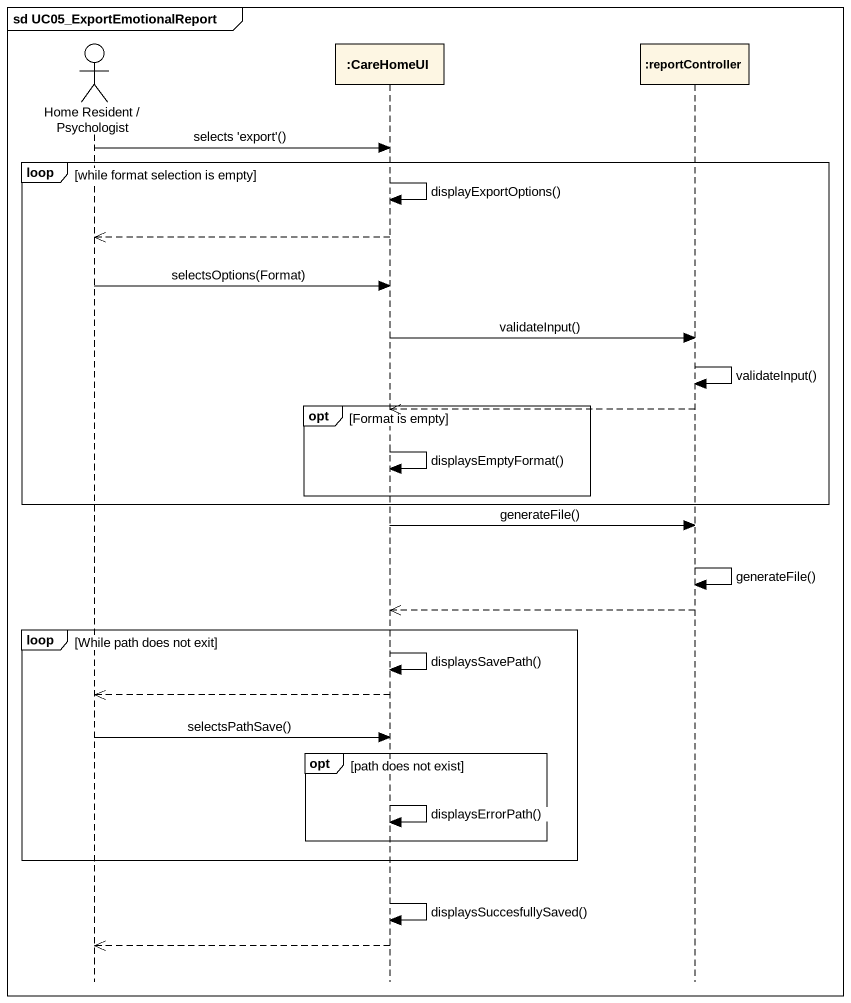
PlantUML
@startuml
mainframe sd UC05_ExportEmotionalReport
hide footbox
actor "Home Resident / Psychologist" as Home_Resident_Psychologist
participant ":CareHomeUI" as CareHomeUI
participant ":reportController" as reportController

Home_Resident_Psychologist -> CareHomeUI : selects 'export'()
loop while format selection is empty
  CareHomeUI -> CareHomeUI : displayExportOptions()
  CareHomeUI -->> Home_Resident_Psychologist
  Home_Resident_Psychologist -> CareHomeUI : selectsOptions(Format)
  CareHomeUI -> reportController : validateInput()
  reportController -> reportController : validateInput()
  opt Format is empty
    reportController -->> CareHomeUI
    CareHomeUI -> CareHomeUI : displaysEmptyFormat()
  end
end
CareHomeUI -> reportController : generateFile()
reportController -> reportController : generateFile()
reportController -->> CareHomeUI
loop While path does not exit
  CareHomeUI -> CareHomeUI : displaysSavePath()
  CareHomeUI -->> Home_Resident_Psychologist
  Home_Resident_Psychologist -> CareHomeUI : selectsPathSave()
  opt path does not exist
    CareHomeUI -> CareHomeUI : displaysErrorPath()
  end
end
CareHomeUI -> CareHomeUI : displaysSuccesfullySaved()
CareHomeUI -->> Home_Resident_Psychologist
@enduml
